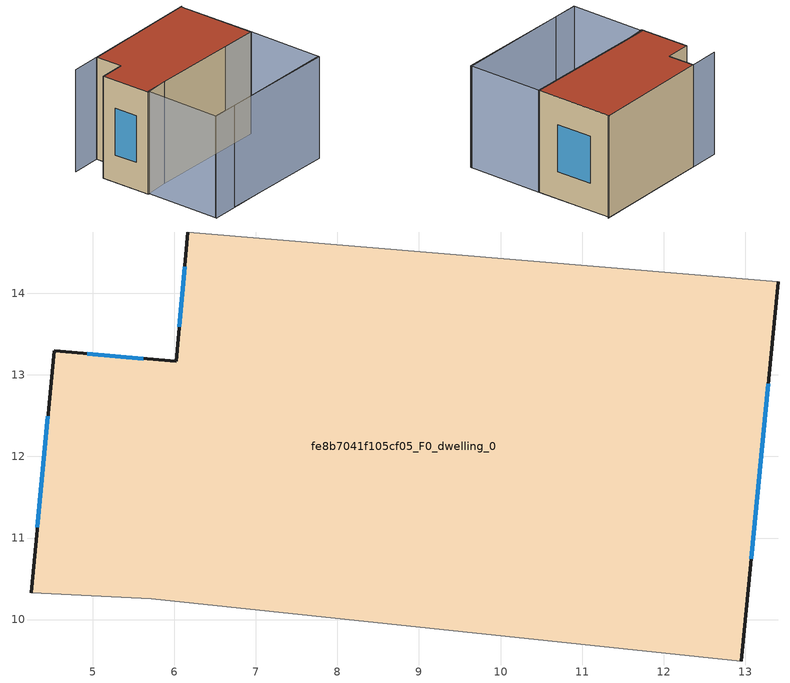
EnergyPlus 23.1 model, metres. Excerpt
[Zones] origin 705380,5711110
fe8b7041f105cf05_F0_dwelling_0
 floor ground (EU_floor_Construction): 12.95,9.49 13.41,14.14 6.16,14.75 6.03,13.17 4.53,13.29 4.24,10.33 5.72,10.26 z0
 wall outside (EU_wall_Construction): 13.41,14.14 12.95,9.49 / 4.24,10.33 4.53,13.29 6.03,13.17 6.16,14.75 z0:6
 wall adiabatic (EU_wall_Construction): 6.16,14.75 13.41,14.14 / 12.95,9.49 5.72,10.26 4.24,10.33 z0:6
 window (EU_Window_Construction): 6.06,13.59 6.13,14.32 / 13.28,12.89 13.07,10.75 / 4.32,11.13 4.45,12.49 / 4.93,13.26 5.62,13.2 z1.62:4.38
 roof outside (EU_roof_Construction): 13.41,14.14 12.95,9.49 5.72,10.26 4.24,10.33 4.53,13.29 6.03,13.17 6.16,14.75 z6
shading: 3.88,5.87 12.5,5.06 / 13.48,14.14 4.38,14.9 / 12.49,4.97 3.87,5.89 / 3.87,5.89 4.35,10.4 / 4.35,10.4 12.97,9.49 / 12.97,9.49 12.49,4.97 z0:6
[Building]
EU S2 Campaign: North Axis=0; Terrain=City; Solar Distribution=FullExterior
[Site:Location]
London: Latitude=51.5; Longitude=-0.5; Time Zone=0; Elevation=25
[SizingPeriod:WeatherFileDays]
AnnualSizingPeriod: Begin Month=1; Begin Day of Month=1; End Month=12; End Day of Month=31; Day of Week for Start Day=Monday; Use Weather File Daylight Saving Period=No; Use Weather File Rain and Snow Indicators=No
[MATERIAL]
EU_InternalMass_Material: Roughness=MediumRough; Thickness=0.1; Conductivity=1; Density=1800; Specific Heat=900; Thermal Absorptance=0.9; Solar Absorptance=0.7; Visible Absorptance=0.7
[MATERIAL:NOMASS] Roughness=MediumRough; Thermal Absorptance=0.9; Solar Absorptance=0.7; Visible Absorptance=0.7
Name | Thermal Resistance
EU_wall_NoMass | 0.555556
EU_roof_NoMass | 0.510204
EU_floor_NoMass | 1.68919
[WINDOWMATERIAL:SIMPLEGLAZINGSYSTEM]
EU_Window_SimpleGlazing: UFactor=3.96; Solar Heat Gain Coefficient=0.85; Visible Transmittance=0.85
[CONSTRUCTION]
EU_wall_Construction: EU_wall_NoMass
EU_roof_Construction: EU_roof_NoMass
EU_floor_Construction: EU_floor_NoMass
EU_InternalMass_Construction: EU_InternalMass_Material
EU_Window_Construction: EU_Window_SimpleGlazing
[ZONE]
fe8b7041f105cf05_F0_dwelling_0: Type=1; Multiplier=1; Ceiling Height=autocalculate; Volume=226.504; Floor Area=autocalculate; Part of Total Floor Area=Yes
[INTERNALMASS]
fe8b7041f105cf05_F0_dwelling_0_EU_InternalMass: Construction=EU_InternalMass_Construction; Zone or ZoneList=fe8b7041f105cf05_F0_dwelling_0; Surface Area=37.7505
[OTHEREQUIPMENT]
EU_Step8_InternalGain_fe8b7041f105cf05_F0_dwelling_0_f000: Fuel Type=Electricity; Zone or ZoneList or Space or SpaceList=fe8b7041f105cf05_F0_dwelling_0; Schedule=EU_Step8_GainSchedule_fe8b7041f105cf05_F0_dwelling_0_f000; Design Level Calculation Method=Watts/Area; Power per Zone Floor Area=1; Fraction Latent=0; Fraction Radiant=0; Fraction Lost=0; Carbon Dioxide Generation Rate=0; EndUse Subcategory=EU_Step8_InternalGains
[ZONEVENTILATION:DESIGNFLOWRATE]
EU_ConstantAir_fe8b7041f105cf05_F0_dwelling_0: Zone or ZoneList or Space or SpaceList=fe8b7041f105cf05_F0_dwelling_0; Schedule=EU_AlwaysOn; Design Flow Rate Calculation Method=AirChanges/Hour; Air Changes per Hour=0.48; Ventilation Type=Natural; Fan Pressure Rise=0; Fan Total Efficiency=1; Constant Term Coefficient=1; Temperature Term Coefficient=0; Velocity Term Coefficient=0; Velocity Squared Term Coefficient=0; Minimum Indoor Temperature=-100; Maximum Indoor Temperature=100; Delta Temperature=-100; Minimum Outdoor Temperature=-100; Maximum Outdoor Temperature=100; Maximum Wind Speed=40
[HVACTEMPLATE:THERMOSTAT]
EU_HeatOnly_fe8b7041f105cf05_F0_dwelling_0: Constant Heating Setpoint=20; Constant Cooling Setpoint=50
[HVACTEMPLATE:ZONE:IDEALLOADSAIRSYSTEM]
fe8b7041f105cf05_F0_dwelling_0: Template Thermostat=EU_HeatOnly_fe8b7041f105cf05_F0_dwelling_0; System Availability Schedule=EU_AlwaysOn; Maximum Heating Supply Air Temperature=50; Minimum Cooling Supply Air Temperature=13; Maximum Heating Supply Air Humidity Ratio=0.0156; Minimum Cooling Supply Air Humidity Ratio=0.0077; Heating Limit=NoLimit; Cooling Limit=NoLimit; Heating Availability Schedule=EU_AlwaysOn; Cooling Availability Schedule=EU_CoolingOff; Dehumidification Control Type=ConstantSensibleHeatRatio; Cooling Sensible Heat Ratio=0.7; Dehumidification Setpoint=60; Humidification Control Type=None; Humidification Setpoint=30; Outdoor Air Method=None; Outdoor Air Flow Rate per Person=0.00944; Outdoor Air Flow Rate per Zone Floor Area=0; Outdoor Air Flow Rate per Zone=0; Demand Controlled Ventilation Type=None; Outdoor Air Economizer Type=NoEconomizer; Heat Recovery Type=None; Sensible Heat Recovery Effectiveness=0.7; Latent Heat Recovery Effectiveness=0.65
[SIZING:ZONE]
fe8b7041f105cf05_F0_dwelling_0: Zone Cooling Design Supply Air Temperature Input Method=SupplyAirTemperature; Zone Cooling Design Supply Air Temperature=13; Zone Heating Design Supply Air Temperature Input Method=SupplyAirTemperature; Zone Heating Design Supply Air Temperature=50; Zone Cooling Design Supply Air Humidity Ratio=0.008; Zone Heating Design Supply Air Humidity Ratio=0.008; Cooling Design Air Flow Method=DesignDay; Cooling Design Air Flow Rate=0; Cooling Minimum Air Flow per Zone Floor Area=0.000762; Cooling Minimum Air Flow=0; Cooling Minimum Air Flow Fraction=0.2; Heating Design Air Flow Method=DesignDay; Heating Design Air Flow Rate=0; Heating Maximum Air Flow per Zone Floor Area=0.002032; Heating Maximum Air Flow=0.141576; Heating Maximum Air Flow Fraction=0.3; Account for Dedicated Outdoor Air System=No; Dedicated Outdoor Air System Control Strategy=NeutralSupplyAir; Dedicated Outdoor Air Low Setpoint Temperature for Design=autosize; Dedicated Outdoor Air High Setpoint Temperature for Design=autosize; Zone Load Sizing Method=Sensible Load Only No Latent Load; Zone Latent Cooling Design Supply Air Humidity Ratio Input Method=HumidityRatioDifference; Zone Cooling Design Supply Air Humidity Ratio Difference=0.005; Zone Latent Heating Design Supply Air Humidity Ratio Input Method=HumidityRatioDifference; Zone Humidification Design Supply Air Humidity Ratio Difference=0.005
[SCHEDULE:CONSTANT]
Name | Hourly Value
EU_AlwaysOn | 1
EU_CoolingOff | 0
[SCHEDULE:FILE]
EU_Step8_GainSchedule_fe8b7041f105cf05_F0_dwelling_0_f000: File=../../schedules/fe8b7041f105cf05/fe8b7041f105cf05_F0_dwelling_0_f000_gain.csv; Column Number=1; Rows to Skip at Top=0; Number of Hours of Data=8760; Column Separator=Comma; Interpolate to Timestep=No; Minutes per Item=60; Adjust Schedule for Daylight Savings=Yes
